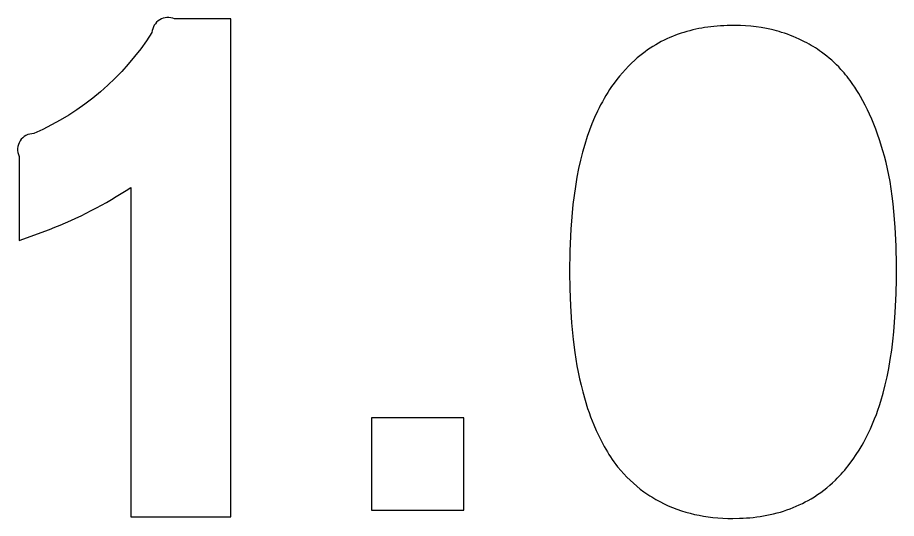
# Model space of a CAD drawing. Extents: x 1404 to 5287, y 970 to 2130.
# Drawn here: x 1404.4 to 1486, y 1481.2 to 1527.7 of the extents above; entities that cross this region are included whole.
import ezdxf

# ---------------------------------------------------------------- set-up
doc = ezdxf.new("R2010")
doc.units = 0
doc.header["$MEASUREMENT"] = 0
doc.layers.add('____', color=5, linetype='CONTINUOUS')

msp = doc.modelspace()

# ---------------------------------------------------------------- linework, layer by layer
at = {"layer": '____', "color": 1}
msp.add_lwpolyline([(1424.207, 1483.463), (1424.207, 1527.563), (1418.993, 1527.563, 0.525618), (1416.901, 1526.303, -0.1487), (1405.931, 1516.93, 0.550299), (1404.573, 1514.812), (1404.573, 1506.993), (1407.401, 1508.028, 0.052129), (1414.946, 1511.923), (1414.946, 1481.363), (1424.207, 1481.363)], format="xyb", close=True, dxfattribs=at)
for points in [[(1455.641, 1504.068), (1455.659, 1502.502), (1455.717, 1500.937), (1455.82, 1499.375), (1455.973, 1497.816), (1456.133, 1496.594), (1456.331, 1495.377), (1456.446, 1494.772), (1456.572, 1494.169), (1456.71, 1493.569), (1456.86, 1492.971), (1457.078, 1492.19), (1457.32, 1491.415), (1457.45, 1491.031), (1457.588, 1490.649), (1457.732, 1490.27), (1457.884, 1489.893), (1458.106, 1489.377), (1458.343, 1488.868), (1458.595, 1488.366), (1458.862, 1487.872), (1459.146, 1487.388), (1459.294, 1487.149), (1459.446, 1486.914), (1459.603, 1486.681), (1459.763, 1486.451), (1459.929, 1486.224), (1460.098, 1486), (1460.125, 1485.967), (1460.394, 1485.649), (1460.673, 1485.339), (1460.961, 1485.038), (1461.258, 1484.746), (1461.564, 1484.464), (1461.88, 1484.192), (1462.204, 1483.93), (1462.537, 1483.68), (1462.714, 1483.554), (1462.894, 1483.431), (1463.075, 1483.311), (1463.259, 1483.194), (1463.445, 1483.081), (1463.633, 1482.971), (1463.823, 1482.864), (1464.015, 1482.761), (1464.404, 1482.564), (1464.799, 1482.381), (1465.201, 1482.212), (1465.608, 1482.056), (1466.011, 1481.918), (1466.418, 1481.793), (1466.83, 1481.68), (1467.244, 1481.581), (1467.662, 1481.494), (1468.082, 1481.418), (1468.503, 1481.355), (1468.927, 1481.304), (1469.389, 1481.26), (1469.852, 1481.229), (1470.317, 1481.211), (1470.781, 1481.204), (1471.417, 1481.214), (1471.735, 1481.228), (1472.053, 1481.247), (1472.37, 1481.272), (1472.686, 1481.303), (1473.002, 1481.341), (1473.317, 1481.384), (1473.634, 1481.435), (1473.95, 1481.493), (1474.264, 1481.558), (1474.576, 1481.63), (1474.887, 1481.709), (1475.196, 1481.795), (1475.503, 1481.889), (1475.807, 1481.991), (1476.099, 1482.096), (1476.388, 1482.209), (1476.674, 1482.329), (1476.957, 1482.456), (1477.237, 1482.59), (1477.513, 1482.731), (1477.786, 1482.88), (1478.054, 1483.035), (1478.356, 1483.222), (1478.652, 1483.419), (1478.942, 1483.623), (1479.226, 1483.837), (1479.504, 1484.058), (1479.775, 1484.287), (1480.04, 1484.524), (1480.298, 1484.768), (1480.479, 1484.947), (1480.657, 1485.13), (1480.831, 1485.316), (1481.002, 1485.506), (1481.169, 1485.698), (1481.332, 1485.894), (1481.492, 1486.092), (1481.649, 1486.294), (1481.952, 1486.705), (1482.24, 1487.125), (1482.515, 1487.555), (1482.776, 1487.994), (1482.942, 1488.291), (1483.103, 1488.59), (1483.257, 1488.893), (1483.406, 1489.199), (1483.549, 1489.508), (1483.687, 1489.818), (1483.946, 1490.447), (1484.103, 1490.856), (1484.251, 1491.268), (1484.391, 1491.683), (1484.524, 1492.101), (1484.739, 1492.846), (1484.931, 1493.597), (1485.101, 1494.354), (1485.252, 1495.115), (1485.399, 1495.964), (1485.525, 1496.815), (1485.632, 1497.67), (1485.723, 1498.526), (1485.799, 1499.418), (1485.86, 1500.31), (1485.939, 1502.098), (1485.964, 1503.4), (1485.965, 1504.702), (1485.929, 1506.47), (1485.846, 1508.236), (1485.735, 1509.681), (1485.662, 1510.401), (1485.576, 1511.121), (1485.482, 1511.798), (1485.373, 1512.473), (1485.263, 1513.063), (1485.14, 1513.651), (1485.003, 1514.235), (1484.851, 1514.816), (1484.705, 1515.331), (1484.385, 1516.353), (1484.212, 1516.86), (1484.041, 1517.329), (1483.859, 1517.796), (1483.668, 1518.258), (1483.467, 1518.716), (1483.272, 1519.135), (1483.068, 1519.55), (1482.854, 1519.959), (1482.63, 1520.363), (1482.462, 1520.652), (1482.289, 1520.938), (1482.11, 1521.22), (1481.924, 1521.498), (1481.665, 1521.86), (1481.531, 1522.038), (1481.394, 1522.213), (1481.254, 1522.387), (1481.11, 1522.557), (1480.964, 1522.725), (1480.814, 1522.89), (1480.608, 1523.109), (1480.396, 1523.322), (1480.18, 1523.53), (1479.958, 1523.733), (1479.731, 1523.93), (1479.499, 1524.121), (1479.262, 1524.306), (1479.021, 1524.485), (1478.833, 1524.619), (1478.642, 1524.749), (1478.448, 1524.875), (1478.253, 1524.998), (1478.055, 1525.117), (1477.855, 1525.233), (1477.653, 1525.344), (1477.448, 1525.452), (1477.19, 1525.582), (1476.93, 1525.705), (1476.666, 1525.823), (1476.4, 1525.935), (1476.131, 1526.041), (1475.86, 1526.141), (1475.587, 1526.234), (1475.312, 1526.322), (1475.08, 1526.392), (1474.846, 1526.457), (1474.61, 1526.517), (1474.374, 1526.574), (1473.899, 1526.675), (1473.421, 1526.76), (1472.94, 1526.83), (1472.457, 1526.884), (1471.973, 1526.924), (1471.487, 1526.949), (1470.868, 1526.962), (1470.249, 1526.955), (1469.939, 1526.943), (1469.63, 1526.925), (1469.321, 1526.902), (1469.013, 1526.874), (1468.733, 1526.842), (1468.454, 1526.806), (1468.175, 1526.765), (1467.898, 1526.718), (1467.621, 1526.666), (1467.346, 1526.608), (1467.071, 1526.546), (1466.798, 1526.477), (1466.527, 1526.403), (1466.257, 1526.323), (1465.988, 1526.237), (1465.722, 1526.146), (1465.458, 1526.048), (1465.196, 1525.945), (1464.937, 1525.836), (1464.68, 1525.721), (1464.413, 1525.593), (1464.15, 1525.459), (1463.89, 1525.318), (1463.633, 1525.171), (1463.38, 1525.018), (1463.131, 1524.858), (1462.886, 1524.693), (1462.645, 1524.521), (1462.4, 1524.337), (1462.161, 1524.146), (1461.926, 1523.95), (1461.696, 1523.748), (1461.395, 1523.47), (1461.103, 1523.182), (1460.82, 1522.885), (1460.546, 1522.58), (1460.281, 1522.267), (1460.026, 1521.946), (1459.779, 1521.619), (1459.542, 1521.284), (1459.359, 1521.012), (1459.181, 1520.735), (1459.009, 1520.456), (1458.843, 1520.173), (1458.682, 1519.886), (1458.527, 1519.597), (1458.377, 1519.305), (1458.232, 1519.01), (1457.966, 1518.431), (1457.719, 1517.844), (1457.49, 1517.25), (1457.278, 1516.649), (1457.046, 1515.921), (1456.838, 1515.187), (1456.652, 1514.446), (1456.486, 1513.7), (1456.325, 1512.866), (1456.185, 1512.028), (1456.063, 1511.187), (1455.96, 1510.344), (1455.847, 1509.196), (1455.761, 1508.045), (1455.669, 1506.058), (1455.641, 1504.068)], [(1437.279, 1481.963), (1445.846, 1481.963), (1445.846, 1490.53), (1437.279, 1490.53), (1437.279, 1481.963)]]:
    msp.add_lwpolyline(points, dxfattribs=at)

doc.saveas('drawing.dxf')
